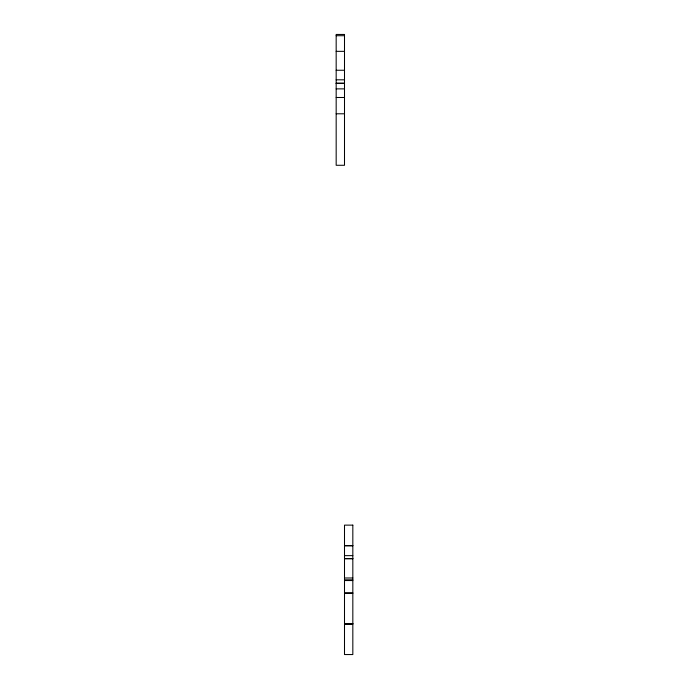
<?xml version="1.0" encoding="UTF-8"?>
<svg xmlns="http://www.w3.org/2000/svg" width="689" height="689" viewBox="0 0 689 689"><rect width="100%" height="100%" fill="white"/><g stroke="black" fill="none" stroke-linecap="round" stroke-linejoin="round"><path stroke-width="1.03" d="M336.172 35.716L344.5 35.716M336.172 51.348L344.5 51.348M336.172 70.252L344.5 70.252M336.172 79.812L344.5 79.812M336.172 83.257L344.5 83.257M336.172 83.326L344.5 83.326M336.172 88.872L344.5 88.872M336.172 97.493L344.5 97.493M336.172 113.788L344.5 113.788M344.5 545.636L352.828 545.636M344.5 545.774L352.828 545.774M344.5 555.635L352.828 555.635M344.5 558.59L352.828 558.59M344.5 558.719L352.828 558.719M344.5 578.002L352.828 577.985M344.5 579.828L352.828 579.828M344.5 580.543L352.828 580.543M344.5 592.893L352.828 592.893M344.5 593.289L352.828 593.289M344.5 623.623L352.828 623.623M344.5 623.855L352.828 623.855M344.5 624.045L352.828 624.045M344.5 34.45L336.172 34.45L336.172 165.282L344.5 165.282L344.5 34.45M352.828 525.13L344.5 525.13L344.5 654.55L352.828 654.55L352.828 525.13"/></g></svg>
